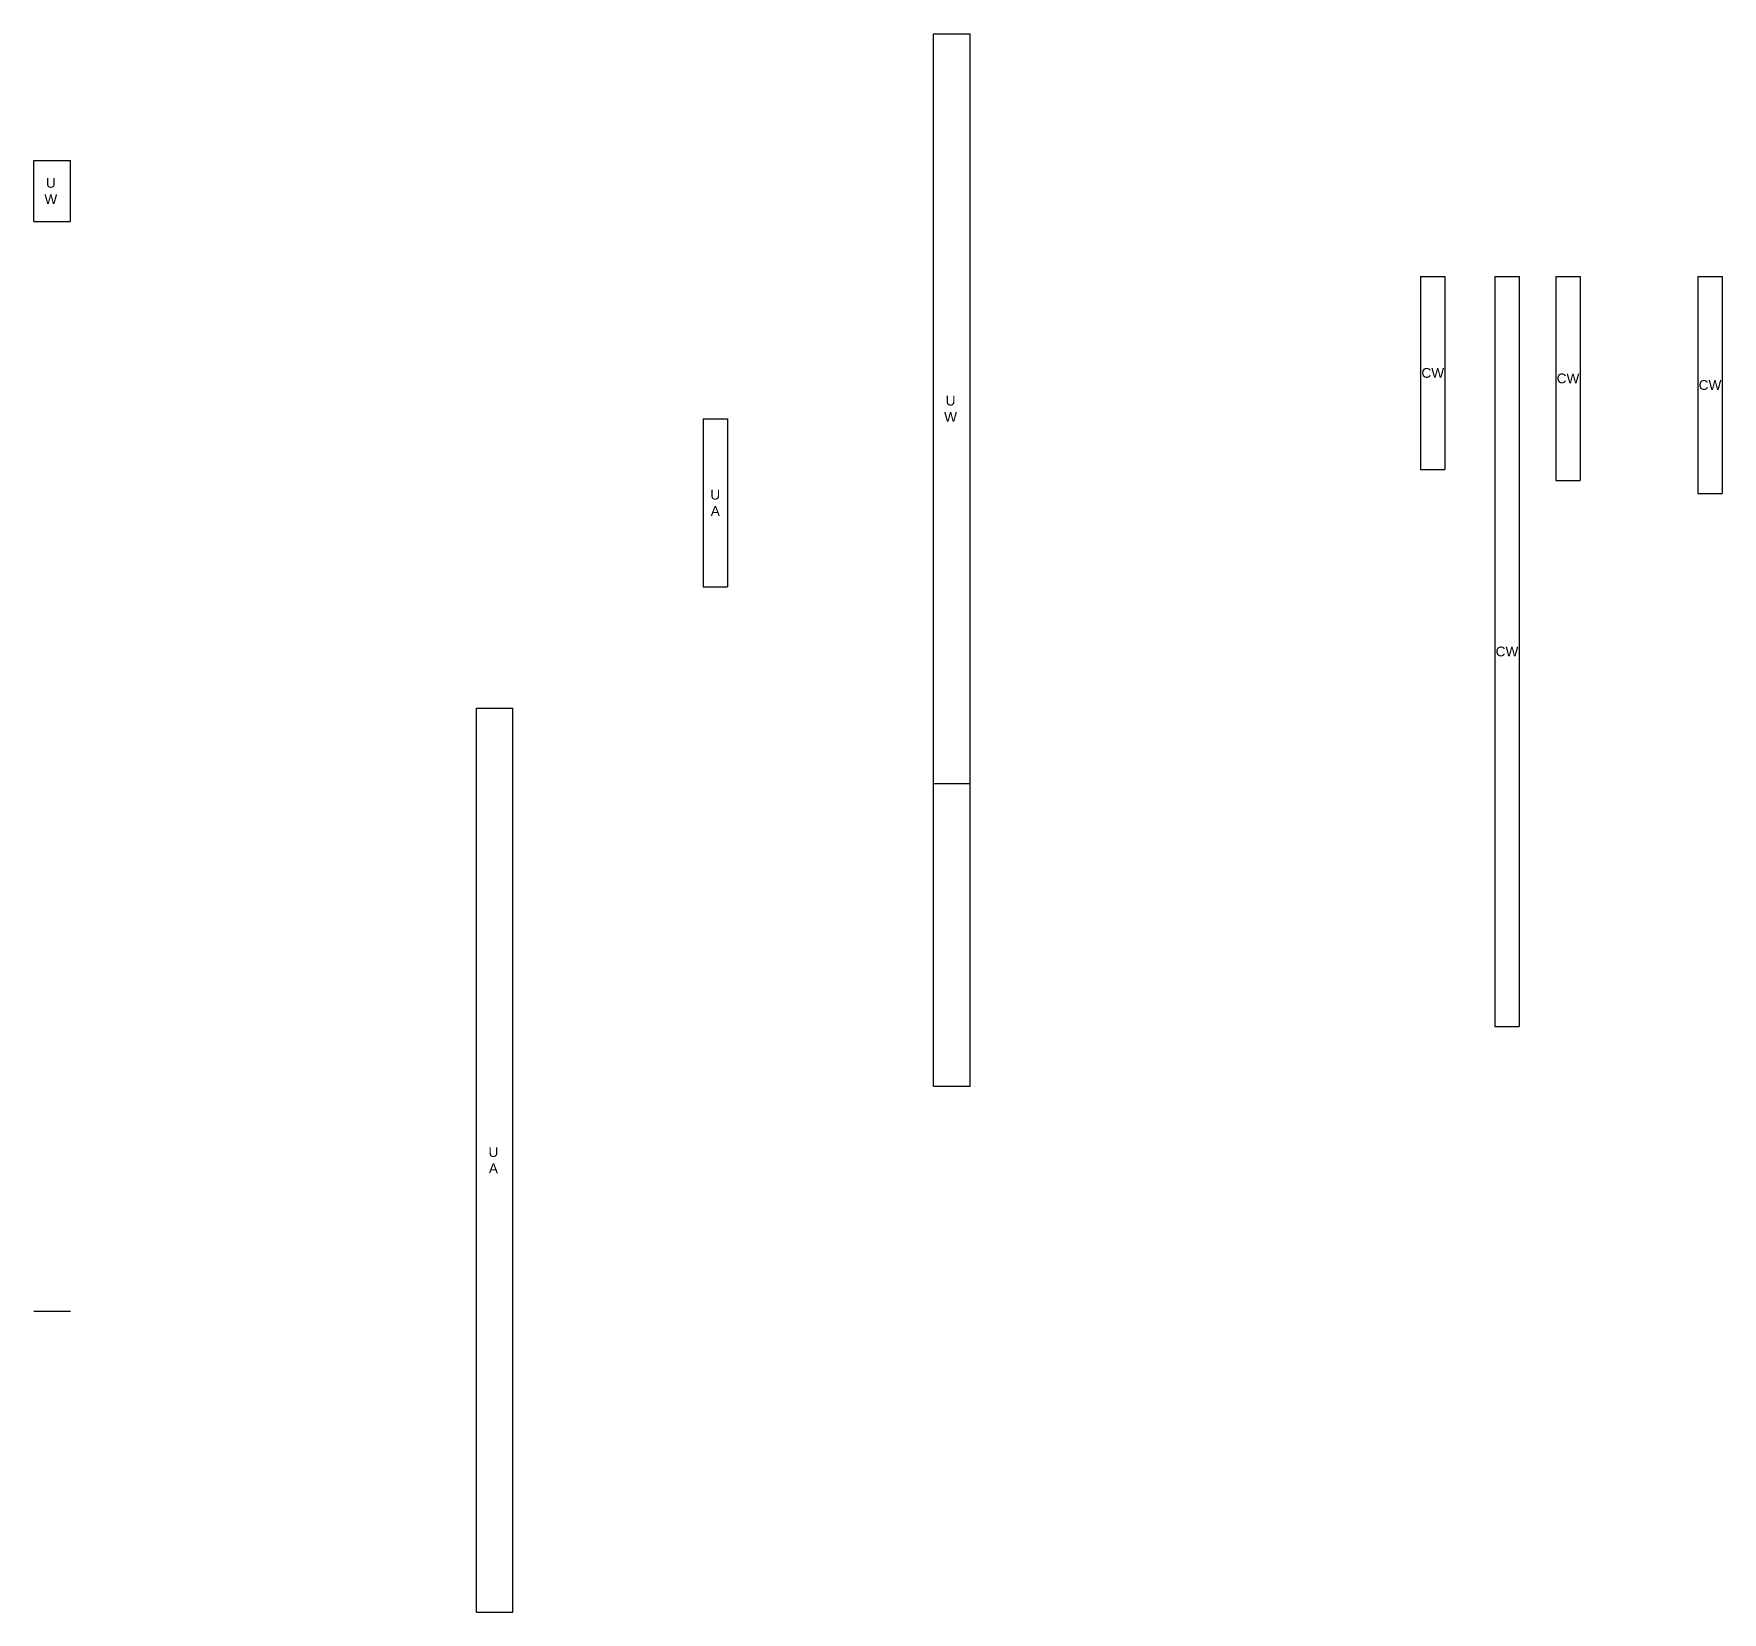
# Model space of a CAD drawing. Header units: millimetres. Extents: x -191 to 6553, y -2393 to 721.
# Drawn here: x 2360.5 to 2706.6, y 195.8 to 519.2 of the extents above; entities that cross this region are included whole.
import ezdxf

# ---------------------------------------------------------------- set-up
doc = ezdxf.new("R2010")
doc.units = ezdxf.units.MM

msp = doc.modelspace()

# ---------------------------------------------------------------- linework, layer by layer
for p, q in [((2544.91, 303.56), (2544.91, 519.21)), ((2544.91, 519.21), (2552.41, 519.21)), ((2552.41, 303.56), (2552.41, 519.21)), ((2360.48, 480.75), (2360.48, 493.25)), ((2360.48, 493.25), (2367.98, 493.25)), ((2367.98, 480.75), (2367.98, 493.25)), ((2360.48, 480.75), (2367.98, 480.75)), ((2644.75, 469.46), (2649.75, 469.46)), ((2644.75, 469.46), (2644.75, 429.96)), ((2649.75, 469.46), (2649.75, 429.96)), ((2659.96, 469.46), (2664.96, 469.46)), ((2659.96, 469.46), (2659.96, 315.81)), ((2664.96, 469.46), (2664.96, 315.81)), ((2672.47, 469.46), (2677.47, 469.46)), ((2672.47, 469.46), (2672.47, 427.71)), ((2677.47, 469.46), (2677.47, 427.71)), ((2701.58, 469.46), (2706.58, 469.46)), ((2701.58, 469.46), (2701.58, 425.01)), ((2706.58, 469.46), (2706.58, 425.01)), ((2497.68, 440.33), (2502.68, 440.33)), ((2497.68, 440.33), (2497.68, 405.88)), ((2502.68, 440.33), (2502.68, 405.88)), ((2644.75, 429.96), (2649.75, 429.96)), ((2672.47, 427.71), (2677.47, 427.71)), ((2701.58, 425.01), (2706.58, 425.01)), ((2497.68, 405.88), (2502.68, 405.88)), ((2451.2, 195.79), (2451.2, 381.04)), ((2451.2, 381.04), (2458.7, 381.04)), ((2458.7, 195.79), (2458.7, 381.04)), ((2544.91, 365.56), (2552.41, 365.56)), ((2659.96, 315.81), (2664.96, 315.81)), ((2544.91, 303.56), (2552.41, 303.56)), ((2360.48, 257.5), (2367.98, 257.5)), ((2451.2, 195.79), (2458.7, 195.79))]:
    msp.add_line(p, q)

# ---------------------------------------------------------------- texts
at = {"char_height": 2, "attachment_point": 5}
for s, insert, width in [('{\\fArial|b0|i0|c238|p0;U\\PW}', (2363.98, 487), 7), ('{\\fArial|b0|i0|c238|p0;CW}', (2647.25, 449.71), 5), ('{\\fArial|b0|i0|c238|p0;CW}', (2674.97, 448.58), 5), ('{\\fArial|b0|i0|c238|p0;CW}', (2704.08, 447.23), 5), ('{\\fArial|b0|i0|c238|p0;U\\PW}', (2548.41, 442.38), 7), ('{\\fArial|b0|i0|c238|p0;U\\PA}', (2500.18, 423.1), 5), ('{\\fArial|b0|i0|c238|p0;CW}', (2662.46, 392.63), 5), ('{\\fArial|b0|i0|c238|p0;U\\PA}', (2454.7, 288.41), 7)]:
    msp.add_mtext(s, dxfattribs=dict(at, insert=insert, width=width))

doc.saveas('drawing.dxf')
